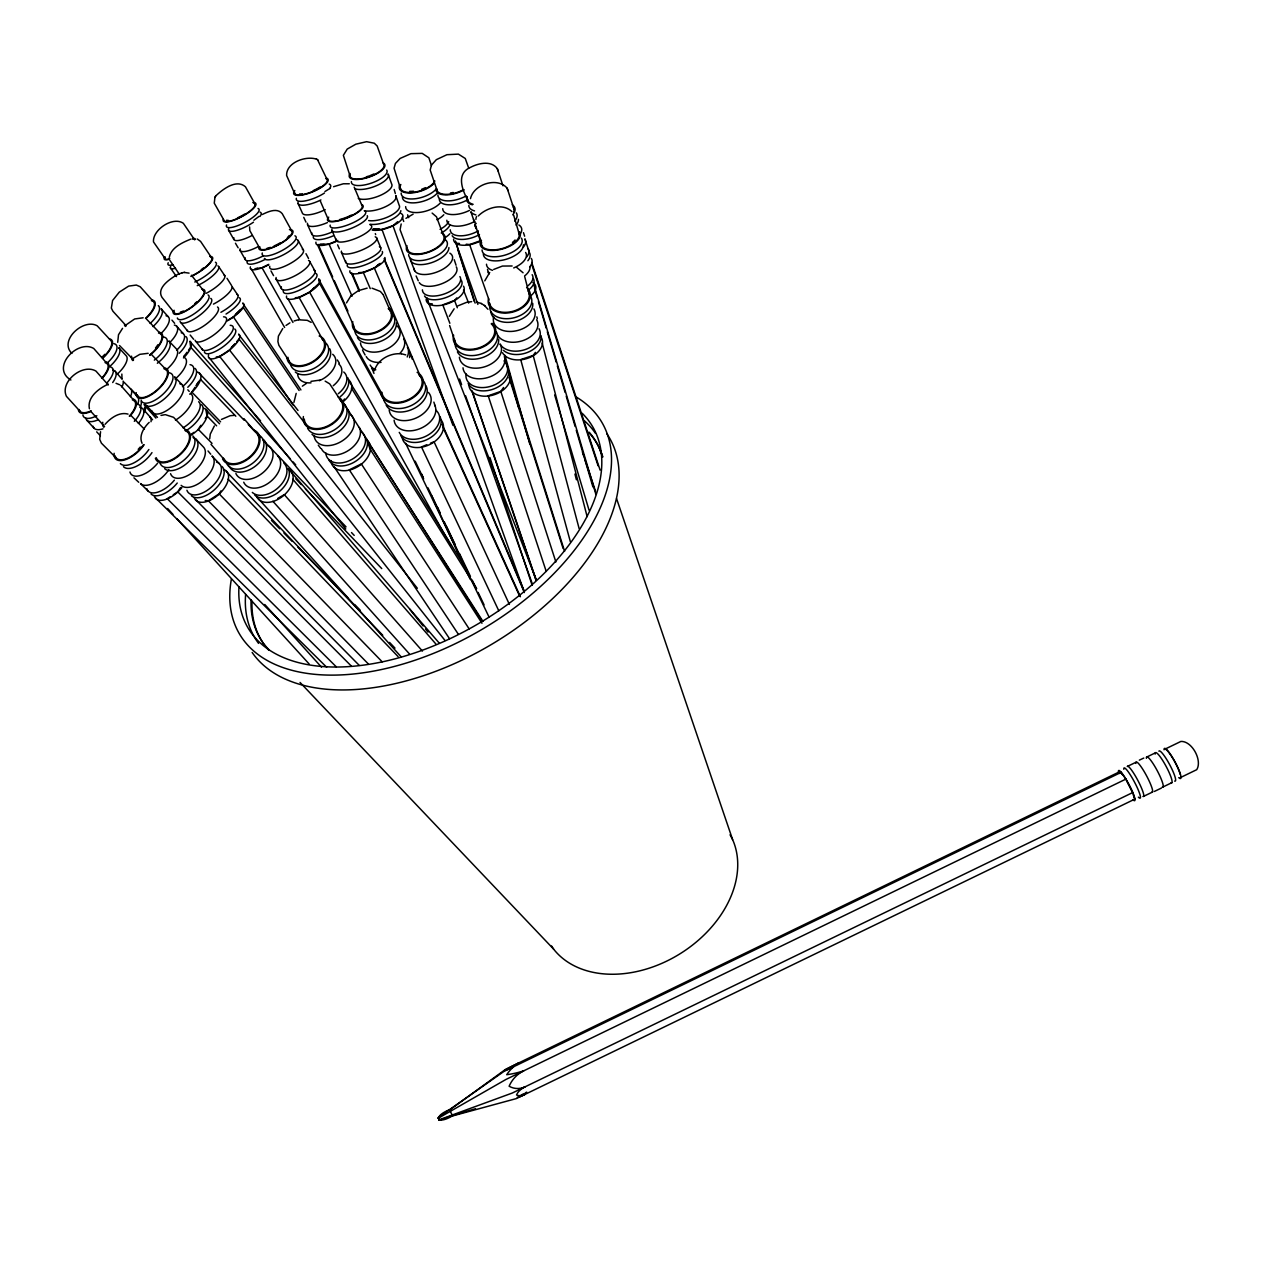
<?xml version="1.0" encoding="UTF-8"?>
<svg xmlns="http://www.w3.org/2000/svg" width="1262" height="1262" viewBox="0 0 1262 1262"><rect width="100%" height="100%" fill="white"/><g stroke="black" fill="none" stroke-linecap="round" stroke-linejoin="round"><path stroke-width="1.5" d="M249.576 226.892L249.829 230.646L259.814 248.362M293.904 402.42L296.191 393.413M209.697 438.813L210.281 434.081L214.351 425.972M194.663 239.859L183.369 223.327C172.989 215.944 152.371 229.873 153.491 241.91L164.928 258.363M169.282 257.416C171.111 247.541 182.375 242.572 190.736 239.133M484.766 280.858L489.703 272.466M121.846 374.073L122.004 378.663M470.489 198.639C473.597 184.284 497.323 176.506 507.166 188.227L514.123 209.382M282.751 328.53L278.397 336.134L277.908 341.545L278.855 345.283L288.777 360.553M100.566 431.73L99.698 439.318L101.417 443.167L116.356 458.153M374.562 370.223C378.001 359.291 390.226 352.776 401.284 353.817M346.482 302.912L350.82 295.955M449.304 316.336L454.146 308.796M214.966 197.14L214.256 203.15L224.052 220.377A17.542 4.638 -28.2 0 0 243.282 215.534A17.542 4.638 -28.2 0 0 254.104 203.261M401.19 223.973L400.07 229.684L407.91 250.523M205.217 500.525L208.356 500.762L219.146 493.836L220.945 490.886M344.51 398.966L342.759 401.679L481.674 620.636M215.707 195.989C222.569 189.363 236.373 178.683 245.459 186.808L255.098 204.097M214.682 197.582L215.96 195.61M173.241 494.783L177.721 491.833L180.498 487.558M200.879 425.294L198.244 429.317L212.032 443.372M205.264 418.605L207.015 415.939L205.88 409.677L219.556 423.795M195.042 387.276L191.84 392.103L220.582 421.823M199.317 380.856L196.115 385.667A17.116 7.43 -42.6 0 0 197.96 382.37M546.241 571.434L488.189 395.795L500.793 391.394L503.57 387.497M570.377 541.777L520.701 359.56L533.179 355.458L535.435 352.366M188.48 350.189L190.672 347.176L189.947 341.545L260.556 420.814M122.556 328.325L118.502 334.761L117.713 342.302M478.282 215.976C486.343 207.725 502.639 202.614 511.899 211.59M216.244 356.972L219.62 356.42L229.495 350.031L234.243 344.51M236.625 341.765L238.991 339.021L306.918 425.846M475.506 1108.73L453.232 1115.324C436.81 1125.893 431.951 1116.223 450.502 1109.361L505.747 1069.229L1118.605 772.234L1121.145 772.344L1125.862 779.111L1132.755 792.536L1134.869 799.098L516.332 1098.587L452.727 1115.892L450.424 1111.696L450.502 1109.361M439.066 1120.325L453.232 1115.324M449.856 323.277L442.788 304.868L454.525 300.403L456.86 297.848M149.168 422.391C143.884 427.487 138.646 435.8 142.054 443.293M105.014 424.363C110.583 418.132 119.149 411.649 128.046 414.094M228.375 319.822L233.391 316.92L243.109 307.218L299.11 390.494M107.049 363.582L93.751 348.486C77.739 338.894 50.023 367.747 70.909 380.004M295.276 297.753L298.999 297.311L309.569 292.074L314.506 287.547M315.737 286.411L319.412 283.035L318.687 279.265L381.487 392.939M437.914 1117.801L503.822 1071.501L1121.145 772.344M125.222 325.486L134.687 318.955L143.142 317.787M372.732 229.163L381.992 229.463L392.955 225.661L397.688 221.686M351.025 295.75L358.376 290.639L367.147 288.146M253.851 220.235L259.073 216.354M358.818 272.655L363.282 272.34L374.309 267.954L379.357 264.026M405.954 218.342L413.116 214.146M191.161 434.349L194.001 432.33M324.918 191.556L330.281 188.243M132.794 358.503L139.83 354.338L148.175 353.313M302.344 386.172L306.382 383.411M286.032 325.438L289.897 322.851M170.244 496.739L167.262 498.711L336.197 666.746M175.686 275.526C169.266 279.643 156.425 288.162 161.978 297.327L174.787 313.402M1161.434 788.04L1154.351 791.463M438.04 1118.369L505.983 1079.436L1125.862 779.111M277.766 498.411L284.281 494.641L422.439 651.082M221.434 419.426L230.157 415.719L234.7 415.293M1139.318 760.15L1143.766 758.068M178.415 274.122L182.312 272.734M457.948 305.861L466.782 302.265L471.688 301.65M175.481 275.621L178.731 273.964M256.722 268.475L261.991 267.718L268.774 264.357M493.694 269.437L502.434 266.061L512.12 265.982M1136.037 762.232L1127.25 766.491A17.084 2.571 62 0 1 1138.087 780.862A17.084 2.571 62 0 1 1142.93 796.448M1146.574 757.121L1155.361 752.862M1164.652 749.297L1180.885 741.441C1192.006 740.81 1202.607 760.497 1196.707 769.694L1180.396 777.597M1132.755 792.536L512.262 1093.034L438.766 1119.93M1143.624 796.338L1152.458 792.079M1163.059 786.936L1171.893 782.661M262.244 214.524C267.986 211.732 277.088 207.425 282.215 213.641L292.027 231.419M108.28 384.169C99.13 388.16 86.873 397.262 89.413 408.746M426.856 444.697L421.476 446.953L498.79 610.792M430.437 443.214L434.018 441.716L509.391 604.419M354.354 327.284L317.456 244.67L328.956 244.023L337.837 240.427M333.578 186.713L343.359 183.779L349.29 183.779M466.246 244.213L469.622 244.576L481.011 240.506M294.093 320.942L298.321 319.822M310.957 381.361L320.296 380.051M161.015 415.419L164.675 414.741M184.094 272.434L189.079 273.128M181.854 272.829L184.631 272.34M298.605 319.775L307.265 320.327L311.178 322.378M428.812 303.543L432.298 303.874M165.669 414.756L173.557 417.312L187.486 431.888M456.134 243.156L459.494 243.503M116.041 383.301L119.732 384.8M372.022 288.178L380.288 291.412M401.631 353.833L405.765 354.89M476.579 302.012L481.453 303.606M197.251 238.975L200.579 241.389L211.874 258.189M432.125 213.073L436.494 216.827L443.451 235.458A19.372 9.149 -20.4 0 1 428.26 251.848A19.372 9.149 -20.4 0 1 407.279 248.22M325.154 381.124L329.697 383.869L341.734 402.042M316.872 159.296C306.287 155.368 286.08 162.372 286.616 175.497L294.661 193.543M516.6 267.355L523.083 272.781M484.45 305.467L487.937 309.285M481.09 303.385L484.86 305.719M317.598 159.832L327.095 179.519M316.431 158.98L318.071 160.179M138.741 482.273L133.961 477.825M100.408 435.816L96.701 431.856M155.762 498.159L326.637 667.188M148.159 491.107L140.524 483.551A20.949 10.285 -42.9 0 0 168.871 469.669M177.721 491.833L351.151 665.894M123.85 382.055L138.331 396.615M271.472 520.417L279.77 528.825M283.934 533.037L292.248 541.445M297.785 547.045L347.665 597.478M354.59 604.482L360.127 610.098M195.878 499.815L359.244 665.374M131.343 415.892L144.404 429.206M208.356 500.762L368.409 664.033M119.511 345.536L133.583 359.922M207.015 415.939L216.622 425.83M219.146 493.836L382.181 661.809M182.122 384.721L174.535 376.881A20.334 8.708 -42.8 0 1 166.805 396.678A20.334 8.708 -42.8 0 1 145.43 405.212M151.85 354.922L166.095 369.64M200.39 379.247L235.836 416.255M295.829 478.897L301.287 484.592M305.372 488.851L381.739 568.578M228.106 479.134L398.098 656.603M199.317 373.347L244.165 420.246M248.235 424.521L255.034 431.62M257.748 434.459L260.461 437.315M263.174 440.154L346.056 526.869M351.499 532.548L354.212 535.403M146.707 319.302L160.574 333.815M195.799 439.034L203.182 446.764A21.407 11.5 -42.3 0 1 194.017 471.341A21.407 11.5 -42.3 0 1 170.559 473.692M219.209 463.564L211.969 455.976A21.312 11.532 -42.4 0 1 205.028 478.661A21.312 11.532 -42.4 0 1 181.144 485.349M226.277 471.436L382.749 635.291M389.548 642.421L394.99 648.116M264.799 645.387L268.869 649.662M300.056 682.442L553.561 949.056A105.361 76.919 -32 0 0 679.098 954.356A105.361 76.919 -32 0 0 732.607 839.593L616.566 498.6M71.918 353.376C58.478 340.693 83.544 317.866 97.206 325.817L110.74 340.456A18.567 7.383 -41 0 1 102.443 357.919M145.398 404.439L157.482 417.375M208.025 450.96L210.754 454.21M193.638 339.257L190.168 335.029M171.963 320.122L174.645 323.324M126.232 325.817L112.933 311.257L111.34 308.086L112.586 300.514L119.275 292.153L128.661 286.111L136.343 285.054L140.24 286.774L153.333 301.46M86.857 420.278L94.177 428.323M80.184 411.444L66.429 396.331C59.519 381.818 82.629 363.109 95.959 371.091L108.248 384.942M167.609 508.507L172.91 514.312M176.869 518.682L309.19 664.033M90.706 411.254L104.572 426.572M264.768 604.498L270.052 610.335M270.447 610.713L321.526 667.172M225.472 461.024L210.991 444.319M258.694 498.995L401.032 656.697M190.672 347.176L290.434 458.942M293.068 461.876L295.687 464.826M272.86 501.235L409.314 653.795M168.098 316.604L161.126 308.764A19.151 7.698 -40.4 0 1 152.986 326.574M176.396 325.927L183.274 333.641M187.817 389.769L189.221 391.409M152.56 419.773L144.736 410.907L144.467 407.847M120.773 385.446L134.403 400.89M114.984 371.123L122.067 379.168M130.491 388.743L136.296 395.337M144.215 404.786L155.889 418.069M292.816 479.292L435.926 644.046M243.881 418.605L256.044 432.645A20.902 13.377 -39.7 0 1 248.63 457.79A20.902 13.377 -39.7 0 1 223.453 458.153M289.945 470.616L439.176 643.021M380.651 291.759L382.843 294.298M209.524 358.092L345.772 528.983M409.598 609.041L423.101 625.968M425.562 629.044L428.007 632.136M180.987 322.725L187.833 331.307M195.989 341.545L202.756 350.016M219.62 356.42L444.997 640.465M229.495 350.031L417.343 588.281M238.613 334.446L298.006 410.465M191.461 275.242L204.097 291.396M227.002 278.287L231.609 285.575M318.292 445.17L320.643 448.341M337.348 359.97L339.368 363.219M170.354 267.796L176.475 276.599M169.771 260.224L179.125 273.917M233.391 316.92L293.052 405.023M218.815 266.834L224.857 275.81M238.029 295.434L232.05 286.537A18.82 5.395 -32.8 0 1 213.452 304.11M242.777 303.353L300.924 389.926M334.209 466.956L449.524 638.682M238.139 247.794L235.458 243.235M458.185 634.013L349.274 469.843L361.311 463.911L469.148 628.886M551.557 945.979L553.561 949.056M481.974 623.254L370.176 449.24L367.652 442.299M368.078 442.221L482.92 621.361M502.954 185.782L497.307 168.651C491.17 160.164 478.361 163.24 470.552 167.325C455.535 173.856 462.413 190.294 468.312 201.336M365.128 355.001L363.282 351.672M348.612 380.272L467.366 570.708M351.435 388.097L476.642 588.534M273.57 275.652L270.967 270.904M305.972 253.678L308.527 258.458M251.485 269.216L284.613 327.473M228.548 230.141L233.785 239.354M240.048 250.349L245.222 259.451M287.878 298.652L299.488 319.239M276.126 279.17L281.394 288.541M261.991 267.718L292.958 322.473M298.999 297.311L323.104 340.298M309.569 292.074L450.518 545.121M298.211 240.616L303.448 250.128M309.711 261.471L314.901 270.857M319.412 283.035L384.137 400.133M305.988 222.144L303.763 217.364M730.051 834.766L732.607 839.593M418.243 280.779L416.113 275.968M339.352 248.851L337.617 244.844M415.182 461.182L423.685 478.913M427.944 487.779L438.151 509.059M446.653 526.806L455.156 544.537M459.4 553.403L470.458 576.466M472.162 580.015L476.421 588.881M478.109 592.43L484.072 604.845M405.67 443.341L489.167 617.307M437.74 507.576L440.217 512.956M444.334 521.9L465.804 568.421M421.587 473.944L423.227 477.509M431.462 495.351L470.174 579.226M442.157 424.395L520.401 596.721M443.12 427.708L519.739 596.358M318.229 244.639L332.663 276.977M334.256 280.558L347.886 311.099M298.179 203.703L302.486 213.341A18.504 5.679 -22.8 0 0 325.186 209.65M307.628 224.841L311.888 234.369M328.956 244.023L352.082 296.191M383.175 294.709L390.415 311.193M534.157 285.764L595.916 494.499M352.177 273.318L359.197 289.597M320.438 201.305L328.514 220.061M351.435 273.191L359.213 291.254M332.032 230.63L336.355 240.663M341.529 252.637L345.804 262.559M363.282 272.34L370.255 288.635M374.309 267.954L420.483 376.675M384.358 260.114L524.361 592.556M408.683 217.663L407.594 214.824M376.549 237.761L380.73 247.715M354.18 187.076L362.099 205.88A18.236 5.016 -22.3 0 1 345.693 218.263A18.236 5.016 -22.3 0 1 328.467 218.689M384.153 258.505L524.093 590.884M362.557 349.921L362.904 350.804M454.225 259.735L456.055 265.225M535.908 578.848L426.588 297.8L428.26 302.107M410.876 260.966L414.725 270.841M454.525 300.403L457.317 307.77M463.501 290.086L468.644 303.101M350.379 176.948L343.359 155.321L347.224 149.074L355.852 144.184L366.595 141.691L374.278 143.205L377.18 145.998L383.695 164.375A17.857 6.373 -19 0 1 368.315 177.011A17.857 6.373 -19 0 1 350.095 175.292M476.121 228.722L475.143 225.74M381.992 229.463L452.948 425.326M392.955 225.661L523.888 590.9M455.377 241.436L477.872 304.41M437.299 191.004L430.184 170.039L431.43 165.133L436.352 159.659L446.937 154.705L458.39 154.122L465.268 158.476L468.691 168.098M402.199 217.348L403.714 221.434M459.62 379.026L461.592 384.579M465.536 395.716L531.965 582.949M469.622 244.576L489.104 300.214M474.26 221.639L470.852 211.748A19.955 9.465 -18.6 0 0 475.9 214.887M481.69 243.124L478.33 233.391A19.798 9.575 -18.6 0 1 477.635 230.993M599.45 448.278L601.359 453.878M375.319 233.596L375.682 234.622M472.382 391.551L536.066 579.747M449.603 325.47L455.33 342.381M471.736 390.431L536.003 580.283M394.17 189.505L395.321 193.496M582.429 452.017L595.554 491.297M523.478 232.681L524.613 236.215M489.893 457.475L532.17 585.3M400.622 189.032L394.075 168.225L395.416 163.445L400.164 158.413L410.955 153.664L422.218 153.38L428.859 157.797L431.462 165.543M528.952 251.201L524.882 238.865A20.176 9.922 -18.5 0 1 523.383 247.115M531.728 262.464L600.097 470.095M507.166 188.227L507.908 190.515M531.665 264.215L598.093 465.804M488.252 272.056L488.883 274.091M497.307 168.651L498.017 170.859M500.793 391.394L555.879 562M455.44 241.137L475.127 303.101M457.585 248.961L474.26 301.413M510.037 378.442L564.603 551.32M509.075 377.48L563.12 548.497M433.876 402.105L435.059 405.938M481.847 245.853L475.238 224.289M554.681 395.022L589.054 510.195M513.713 215.329L519.376 234.574M534.536 288.462L537.312 297.911M538.432 301.681L546.209 328.152M547.329 331.938L556.226 362.178M557.331 365.964L565.124 392.435M566.228 396.205L575.125 426.461M576.245 430.232L584.022 456.702M585.126 460.488L592.919 486.958M474.733 224.289L475.443 226.75M487.495 269.405L488.552 273.081M504.327 356.515L518.729 407.768M504.926 355.3L529.866 444.271M536.839 316.857L537.312 318.671M533.179 355.458L579.163 528.715M524.787 276.977L529.251 294.22M574.936 474.07L576.418 479.797M542.187 343.09L587.145 516.631M388.223 308.622A20.003 12.636 -23.2 0 1 380.745 329.745A20.003 12.636 -23.2 0 1 354.306 328.278M373.994 373.41A20.571 13.346 -23.4 0 1 373.031 370.05M411.096 355.742A20.571 13.346 -23.4 0 1 412.138 359.071M408.825 350.552A20.618 13.346 -23.4 0 1 409.582 357.619M373.883 371.028A20.618 13.346 -23.4 0 1 371.627 368.267M403.651 338.768A20.744 13.33 -23.3 0 1 399.896 353.407M381.061 362.368A20.744 13.33 -23.3 0 1 366.217 356.547M407.405 347.318A20.649 13.33 -23.3 0 1 407.216 356.957M375.776 369.798A20.649 13.33 -23.3 0 1 370.145 365.049M396.789 325.675A20.855 13.33 -23.3 0 1 386.661 349.148A20.855 13.33 -23.3 0 1 360.475 342.885M389.043 308.038A21.044 13.314 -23.2 0 1 376.234 332.632A21.044 13.314 -23.2 0 1 352.792 321.652M391.409 313.418A20.997 13.314 -23.3 0 1 381.171 336.922A20.997 13.314 -23.3 0 1 354.859 330.723M396.315 322.977A20.949 13.314 -23.3 0 1 380.225 341.497A20.949 13.314 -23.3 0 1 357.446 337.569M210.959 257.259A18.031 4.906 -32.7 0 1 207.504 265.32A18.031 4.906 -32.7 0 1 191.288 276.047M203.434 268.001A15.933 4.322 -32.7 0 1 201.273 269.626M242.888 303.132A18.725 5.537 -32.9 0 1 226.892 321.084M239.054 311.257A16.532 4.906 -32.9 0 1 236.388 313.828M239.275 297.737A18.756 5.505 -32.9 0 1 226.04 314.049M209.729 256.486A18.977 5.158 -32.7 0 1 209.46 263.805A18.977 5.158 -32.7 0 1 191.019 276.488M215.423 262.228A18.946 5.206 -32.8 0 1 211.811 270.746A18.946 5.206 -32.8 0 1 194.79 282.025M237.019 294.393A18.772 5.474 -32.9 0 1 220.913 312.298M223.863 274.8A18.883 5.316 -32.8 0 1 221.292 282.451A18.883 5.316 -32.8 0 1 206.132 293.352M217.837 265.84A18.93 5.237 -32.8 0 1 214.256 274.375A18.93 5.237 -32.8 0 1 197.251 285.638M240.411 309.6A16.485 4.874 -32.9 0 1 235.395 314.632M158.491 333.026A18.804 7.761 -42.4 0 1 161.047 341.055A18.804 7.761 -42.4 0 1 149.579 354.969M157.829 344.778A16.611 6.846 -42.4 0 1 155.494 347.996M197.172 372.132A19.451 8.44 -42.6 0 1 189.71 394.186M194.995 368.394A19.482 8.408 -42.6 0 1 187.786 387.276M159.091 332.3A19.798 8.171 -42.4 0 1 161.788 340.756A19.798 8.171 -42.4 0 1 149.721 355.395M132.873 360.601A19.798 8.171 -42.4 0 1 131.595 356.168M163.634 337.049A19.75 8.203 -42.5 0 1 166.347 345.52A19.75 8.203 -42.5 0 1 154.327 360.143M190.026 364.655A19.514 8.392 -42.6 0 1 182.454 386.708M166.158 369.892A19.656 8.282 -42.5 0 0 176.175 348.706L168.792 340.977A19.735 8.219 -42.5 0 1 157.34 363.251M184.962 357.919A19.577 8.345 -42.5 0 1 175.071 379.089M203.182 290.228A18.457 5.679 -36.9 0 1 190.452 307.802A18.457 5.679 -36.9 0 1 174.109 310.263M196.809 301.776A16.311 5.016 -36.9 0 1 194.79 303.621M183.4 311.004A16.311 5.016 -36.9 0 1 180.434 312.061M238.723 334.178A19.151 6.357 -37.1 0 1 225.882 352.855A19.151 6.357 -37.1 0 1 208.561 354.922M235.032 343.611A16.911 5.616 -37.1 0 1 232.413 346.514M234.685 329.003A19.182 6.31 -37.1 0 1 223.816 346.214A19.182 6.31 -37.1 0 1 204.365 351.877M223.532 316.825A19.245 6.215 -37 0 1 216.48 332.868A19.245 6.215 -37 0 1 195.058 340.219M230.173 325.328A19.198 6.278 -37 0 1 223.216 341.434A19.198 6.278 -37 0 1 201.81 348.675M217.49 306.997A19.324 6.121 -37 0 1 206.353 324.097A19.324 6.121 -37 0 1 186.918 329.997M201.952 289.235A19.435 5.979 -36.9 0 1 192.581 306.65A19.435 5.979 -36.9 0 1 173.336 310.704M208.056 294.914A19.403 6.026 -36.9 0 1 196.777 311.966A19.403 6.026 -36.9 0 1 177.343 317.992M210.754 298.384A19.372 6.058 -37 0 1 199.522 315.437A19.372 6.058 -37 0 1 180.087 321.431M233.391 345.472A16.848 5.6 -37.1 0 1 231.435 347.429M351.404 215.076A16.106 4.433 -22.3 0 1 339.841 219.478M384.847 257.511A18.946 5.679 -22.4 0 1 368.031 270.857A18.946 5.679 -22.4 0 1 349.921 270.778M380.177 263.379A16.737 5.016 -22.4 0 1 377.401 265.446M382.307 251.469A18.977 5.647 -22.4 0 1 365.428 264.783A18.977 5.647 -22.4 0 1 347.318 264.768M375.193 236.783A19.04 5.537 -22.3 0 1 361.863 250.065A19.04 5.537 -22.3 0 1 341.434 251.122M379.373 246.721A18.993 5.616 -22.4 0 1 366.122 260.067A18.993 5.616 -22.4 0 1 345.709 261.029M370.145 224.81A19.104 5.442 -22.3 0 1 356.72 237.997A19.104 5.442 -22.3 0 1 336.276 239.165M361.642 204.586A19.198 5.285 -22.3 0 1 345.709 218.547A19.198 5.285 -22.3 0 1 328.719 217.127M364.229 210.754A19.167 5.332 -22.3 0 1 350.678 223.816A19.167 5.332 -22.3 0 1 330.218 225.125M367.274 215.707A19.151 5.363 -22.3 0 1 350.095 228.816A19.151 5.363 -22.3 0 1 331.953 229.148M463.501 286.19A20.018 9.875 -20.5 0 1 447.978 303.59A20.018 9.875 -20.5 0 1 426.13 299.378M461.293 280.274A20.066 9.844 -20.4 0 1 448.152 296.712A20.066 9.844 -20.4 0 1 424.521 295.986M456.26 266.834A20.16 9.78 -20.4 0 1 443.025 283.24A20.16 9.78 -20.4 0 1 419.299 282.593M459.904 276.583A20.082 9.828 -20.4 0 1 444.303 293.967A20.082 9.828 -20.4 0 1 422.407 289.834M449.856 253.157A20.255 9.717 -20.4 0 1 438.513 271.409A20.255 9.717 -20.4 0 1 414.062 268.38M442.378 233.202A20.397 9.623 -20.4 0 1 428.402 252.321A20.397 9.623 -20.4 0 1 406.979 245.696M444.666 239.291A20.35 9.654 -20.4 0 1 433.197 257.48A20.35 9.654 -20.4 0 1 408.667 254.561M448.893 247.557A20.318 9.67 -20.4 0 1 429.727 263.237A20.318 9.67 -20.4 0 1 410.213 258.521M163.95 368.756A19.387 8.219 -42.8 0 1 158.649 388.428A19.387 8.219 -42.8 0 1 137.179 394.769M203.671 408.352A20.034 8.944 -42.9 0 1 205.927 419.378A20.034 8.944 -42.9 0 1 190.53 435.39M201.447 404.66A20.082 8.913 -42.9 0 1 200.327 416.634A20.082 8.913 -42.9 0 1 185.924 430.721M179.851 383.774A20.271 8.771 -42.8 0 1 174.487 404.518A20.271 8.771 -42.8 0 1 151.913 411.002M164.565 367.999A20.413 8.645 -42.8 0 1 157.024 390.526A20.413 8.645 -42.8 0 1 136.249 392.608M169.234 372.811A20.366 8.692 -42.8 0 1 163.713 393.539A20.366 8.692 -42.8 0 1 141.123 400.149M198.623 401.742A20.113 8.881 -42.9 0 1 197.471 413.715A20.113 8.881 -42.9 0 1 183.053 427.818M191.146 394.028A20.176 8.834 -42.9 0 1 189.947 406.001A20.176 8.834 -42.9 0 1 175.465 420.136M321.605 338.437A20.018 12.51 -31.2 0 1 311.793 362.099A20.018 12.51 -31.2 0 1 287.957 357.288M348.643 379.878A20.586 13.204 -31.4 0 1 343.28 401.553M347.791 377.732A20.634 13.204 -31.3 0 1 340.219 396.725M332.695 354.291A20.87 13.188 -31.3 0 1 319.286 380.73M311.004 382.828A20.87 13.188 -31.3 0 1 297.611 373.962M319.16 335.992A21.075 13.172 -31.2 0 1 314.427 361.263A21.075 13.172 -31.2 0 1 287.01 357.635M325.549 342.838A21.012 13.172 -31.2 0 1 315.279 367.715A21.012 13.172 -31.2 0 1 290.244 362.62M343.737 372.006A20.665 13.204 -31.3 0 1 338.295 393.712M338.752 363.992A20.76 13.204 -31.3 0 1 333.247 385.73M329.761 348.817A20.965 13.188 -31.2 0 1 319.712 369.545A20.965 13.188 -31.2 0 1 295.324 372.038M528.131 290.859A20.444 13.535 -14.8 0 1 513.445 311.146A20.444 13.535 -14.8 0 1 489.262 302.139M541.288 337.475A20.997 14.245 -14.8 0 1 528.888 357.84A20.997 14.245 -14.8 0 1 502.465 352.65M541.067 335.597A21.06 14.245 -14.8 0 1 527.453 352.445A21.06 14.245 -14.8 0 1 503.396 350.331M536.697 319.759A21.202 14.245 -14.8 0 1 524.156 340.156A21.202 14.245 -14.8 0 1 497.512 335.029M539.016 328.704A21.091 14.245 -14.8 0 1 526.538 349.069A21.091 14.245 -14.8 0 1 500.004 343.927M533.905 308.906A21.312 14.245 -14.8 0 1 515.906 330.881A21.312 14.245 -14.8 0 1 493.679 316.857M526.601 287.484A21.517 14.245 -14.8 0 1 513.65 311.84A21.517 14.245 -14.8 0 1 488.536 298.526M530.592 296.113A21.454 14.245 -14.8 0 1 512.451 318.119A21.454 14.245 -14.8 0 1 490.098 304.126M532.722 303.306A21.407 14.245 -14.8 0 1 513.445 321.778A21.407 14.245 -14.8 0 1 490.808 311.604M244.607 214.098A15.491 4.101 -28.2 0 1 237.461 217.853M228.406 220.408A15.491 4.101 -28.2 0 1 226.687 220.187M268.443 264.894A18.22 5.253 -28.3 0 1 250.412 266.85M257.574 268.349A16.09 4.654 -28.3 0 1 254.956 268.632M265.304 259.309A18.252 5.222 -28.3 0 1 247.273 261.329M260.098 212.158A18.409 4.969 -28.2 0 1 259.94 216.496M253.457 222.191A18.409 4.969 -28.2 0 1 235.757 230.694A18.409 4.969 -28.2 0 1 228.674 228.627M252.794 202.551A18.457 4.89 -28.2 0 1 243.471 215.707A18.457 4.89 -28.2 0 1 223.358 219.304M258.032 208.451A18.441 4.938 -28.2 0 1 244.576 222.554A18.441 4.938 -28.2 0 1 226.561 224.951M263.348 255.839A18.267 5.19 -28.3 0 1 245.301 257.89M251.927 235.568A18.362 5.032 -28.2 0 1 233.896 237.824M258.174 246.658A18.315 5.127 -28.2 0 1 240.143 248.803M325.848 178.589A17.684 5.253 -22.8 0 1 313.465 191.193A17.684 5.253 -22.8 0 1 294.582 192.092M320.075 186.965A15.617 4.638 -22.8 0 1 313.181 190.641M302.328 193.827A15.617 4.638 -22.8 0 1 299.583 193.954M335.787 241.673A18.346 5.884 -22.9 0 1 315.957 242.162M324.129 244.307A16.217 5.206 -22.9 0 1 320.516 244.276M333.215 235.852A18.378 5.853 -22.9 0 1 313.37 236.388M320.911 199.932A18.551 5.6 -22.8 0 1 298.084 202.157M326.637 178.163A18.614 5.537 -22.8 0 1 311.367 192.36A18.614 5.537 -22.8 0 1 294.803 190.467M329.224 184.094A18.583 5.569 -22.8 0 1 329.682 188.511M324.46 193.023A18.583 5.569 -22.8 0 1 305.278 200.879A18.583 5.569 -22.8 0 1 296.365 198.292M331.606 232.208A18.394 5.821 -22.9 0 1 311.761 232.792M327.379 222.601A18.441 5.758 -22.9 0 1 307.518 223.279M169.818 258.726A17.589 4.038 -33.1 0 1 165.243 256.927M192.203 239.007A17.589 4.038 -33.1 0 1 193.906 239.086M169.297 259.231A18.504 4.259 -33.1 0 1 164.486 257.338M192.849 238.471A18.504 4.259 -33.1 0 1 195.452 239.37M173.068 264.657A18.488 4.307 -33.1 0 1 168.225 262.733M175.528 268.222A18.473 4.338 -33.1 0 1 170.685 266.266M373.852 173.951A15.775 5.632 -19 0 1 370.129 175.576M368.82 176.033A15.775 5.632 -19 0 1 366.185 176.854M400.969 213.42A18.504 7.02 -19.1 0 1 395.369 224.51A18.504 7.02 -19.1 0 1 372.18 230.11M379.326 229.085A16.296 6.184 -19.1 0 1 373.757 229.053M400.859 210.675A18.536 6.988 -19.1 0 1 389.153 220.676A18.536 6.988 -19.1 0 1 370.018 224.226M365.144 210.864A18.614 6.894 -19.1 0 0 386.456 206.258A18.614 6.894 -19.1 0 0 395.732 195.531L399.155 205.217A18.567 6.957 -19.1 0 1 389.942 215.991A18.567 6.957 -19.1 0 1 368.678 220.566M358.25 198.355A18.678 6.831 -19 0 0 380.099 195.5A18.678 6.831 -19 0 0 391.583 183.826L388.097 174.014A18.741 6.767 -19 0 1 376.549 185.64A18.741 6.767 -19 0 1 354.654 188.543M383.001 162.782A18.788 6.704 -19 0 1 368.378 177.343A18.788 6.704 -19 0 1 350.11 173.478M386.708 170.07A18.756 6.736 -19 0 1 370.555 183.4A18.756 6.736 -19 0 1 351.404 181.539M184.915 430.468A20.523 10.853 -42.2 0 1 180.592 453.515A20.523 10.853 -42.2 0 1 156.236 457.68M223.611 469.496A21.139 11.61 -42.5 0 1 219.588 493.679A21.139 11.61 -42.5 0 1 194.174 497.638M221.954 466.435A21.186 11.579 -42.4 0 1 215.139 489.088A21.186 11.579 -42.4 0 1 191.335 495.682M216.496 462.034A21.217 11.579 -42.4 0 1 212.363 486.233A21.217 11.579 -42.4 0 1 186.918 490.271M185.561 429.664A21.596 11.421 -42.2 0 1 181.002 453.926A21.596 11.421 -42.2 0 1 155.368 458.295M192.818 435.911A21.533 11.453 -42.3 0 1 183.511 460.535A21.533 11.453 -42.3 0 1 160.006 462.996M193.07 437.535A21.501 11.453 -42.3 0 1 190.594 459.778A21.501 11.453 -42.3 0 1 164.628 468.644M418.605 374.593A21.139 14.261 -24.2 0 1 408.636 399.455A21.139 14.261 -24.2 0 1 381.913 392.293M439.744 418.59A21.691 14.986 -24.3 0 1 429.711 444.555A21.691 14.986 -24.3 0 1 402.105 436.841M439.902 416.555A21.754 15.002 -24.3 0 1 427.329 439.444A21.754 15.002 -24.3 0 1 400.764 435.532M434.601 404.865A21.896 15.002 -24.3 0 1 419.268 428.938A21.896 15.002 -24.3 0 1 394.107 420.167M435.958 410.26A21.801 15.002 -24.3 0 1 428.339 434.901A21.801 15.002 -24.3 0 1 399.234 432.361M428.402 392.419A22.022 15.002 -24.2 0 1 416.255 417.959A22.022 15.002 -24.2 0 1 389.201 409.945M417.123 372.369A22.243 15.018 -24.2 0 1 410.702 399.234A22.243 15.018 -24.2 0 1 380.856 392.592M421.902 379.31A22.18 15.018 -24.2 0 1 411.475 405.449A22.18 15.018 -24.2 0 1 383.411 397.893M426.004 385.888A22.132 15.018 -24.2 0 1 413.1 408.935A22.132 15.018 -24.2 0 1 386.156 405.149M286.726 468.218A21.47 14.103 -40 0 1 284.755 494.515A21.47 14.103 -40 0 1 256.533 496.423M288.335 468.738A21.533 14.103 -39.9 0 1 278.776 491.975A21.533 14.103 -39.9 0 1 254.75 495.098M277.482 455.756A21.659 14.103 -39.9 0 1 269.973 482.021A21.659 14.103 -39.9 0 1 243.724 482.21M283.776 463.028A21.564 14.103 -39.9 0 1 278.508 487.416A21.564 14.103 -39.9 0 1 252.321 492.401M266.582 444.965A21.785 14.087 -39.8 0 1 264.389 471.42A21.785 14.087 -39.8 0 1 235.884 473.518M253.583 429.963A22.006 14.087 -39.7 0 1 251.217 456.513A22.006 14.087 -39.7 0 1 222.554 458.753M257.558 434.554A21.943 14.087 -39.8 0 1 255.239 461.072A21.943 14.087 -39.8 0 1 226.624 463.264M263.411 439.492A21.896 14.087 -39.8 0 1 255.697 465.899A21.896 14.087 -39.8 0 1 229.274 466.214M290.907 230.473A18.204 5.253 -28.1 0 1 278.034 244.749A18.204 5.253 -28.1 0 1 259.862 246.8M289.219 235.521A16.075 4.638 -28.1 0 1 287.357 237.603M280.259 242.809A16.075 4.638 -28.1 0 1 274.028 245.98M270.383 247.368A16.075 4.638 -28.1 0 1 267.134 248.235M318.797 279.044A18.898 5.916 -28.3 0 1 305.719 294.409A18.898 5.916 -28.3 0 1 286.584 296.034M315.311 286.805A16.69 5.222 -28.3 0 1 312.582 289.187M315.658 273.349A18.93 5.868 -28.2 0 1 302.533 288.667A18.93 5.868 -28.2 0 1 283.398 290.37M308.512 260.429A18.993 5.758 -28.2 0 1 295.261 275.652A18.993 5.758 -28.2 0 1 276.126 277.498M313.686 269.8A18.946 5.837 -28.2 0 1 300.53 285.102A18.946 5.837 -28.2 0 1 281.394 286.837M302.265 249.103A19.056 5.679 -28.2 0 1 288.888 264.263A19.056 5.679 -28.2 0 1 269.768 266.219M289.455 229.668A19.167 5.521 -28.1 0 1 280.322 243.803A19.167 5.521 -28.1 0 1 259.01 247.163M294.914 235.805A19.135 5.569 -28.2 0 1 281.41 250.87A19.135 5.569 -28.2 0 1 262.291 252.968M297.012 239.606A19.104 5.6 -28.2 0 1 285.748 253.504A19.104 5.6 -28.2 0 1 264.405 258.41M339.51 399.171A20.997 13.914 -32 0 1 329.65 424.947A20.997 13.914 -32 0 1 304.268 419.016M367.053 440.138A21.564 14.623 -32.2 0 1 357.178 467.003A21.564 14.623 -32.2 0 1 330.896 460.551M366.327 438.371A21.628 14.623 -32.2 0 1 354.054 462.239A21.628 14.623 -32.2 0 1 328.719 459.605M359.323 427.455A21.77 14.639 -32.1 0 1 346.924 451.402A21.77 14.639 -32.1 0 1 321.479 448.815M362.052 432.361A21.659 14.639 -32.2 0 1 352.098 459.273A21.659 14.639 -32.2 0 1 325.738 452.853M350.82 414.819A21.896 14.639 -32.1 0 1 340.645 441.858A21.896 14.639 -32.1 0 1 314.112 435.516M338.121 396.978A22.101 14.639 -32 0 1 329.966 425.625A22.101 14.639 -32 0 1 303.385 416.555M343.548 403.461A22.038 14.639 -32 0 1 335.676 429.064A22.038 14.639 -32 0 1 307.565 428.102M347.981 409.74A21.99 14.639 -32.1 0 1 337.806 432.298A21.99 14.639 -32.1 0 1 312.014 434.396M151.377 300.687A18.267 7.272 -40.4 0 1 145.509 318.355M190.041 341.229A18.898 7.919 -40.5 0 1 183.463 357.935M186.997 352.224A16.69 7.004 -40.5 0 1 183.668 356.373M185.877 336.56A18.93 7.887 -40.5 0 1 179.251 353.25M174.33 325.075A19.025 7.824 -40.4 0 1 169.66 342.601M181.192 332.774A18.962 7.872 -40.5 0 1 176.617 350.331M166.032 315.752A19.088 7.761 -40.4 0 1 161.252 333.263M151.992 299.993A19.214 7.651 -40.4 0 1 145.808 318.608M125.506 326.464A19.214 7.651 -40.4 0 1 124.481 324.728M158.318 305.625A19.182 7.682 -40.4 0 1 150.146 323.419M91.132 410.828A19.309 8.061 -39.6 0 1 79.222 409.503M90.943 411.459A20.318 8.487 -39.6 0 1 78.402 410.071M96.858 415.75A20.287 8.518 -39.7 0 1 82.898 415.009M102.963 428.843A20.176 8.597 -39.7 0 1 93.151 426.272M98.389 419.678A20.255 8.55 -39.7 0 1 85.848 418.243M143.489 444.681A20.16 9.623 -42.8 0 1 126.815 458.516A20.16 9.623 -42.8 0 1 115.126 455.882M140.256 447.016A17.81 8.503 -42.8 0 1 138.205 449.304M181.838 487.653A20.791 10.38 -43 0 1 165.29 499.626A20.791 10.38 -43 0 1 154.327 496.124M177.248 483.03A20.839 10.348 -43 0 1 151.046 493.963M151.992 452.616A21.139 10.191 -42.8 0 1 123.487 466.703M144.152 444.697A21.217 10.143 -42.8 0 1 124.496 459.983A21.217 10.143 -42.8 0 1 114.148 453.295M148.884 449.493A21.17 10.159 -42.8 0 1 120.363 463.611M174.377 480.144A20.87 10.333 -43 0 1 157.782 492.164A20.87 10.333 -43 0 1 146.834 488.694M157.608 463.233A21.06 10.238 -42.9 0 1 140.871 475.364A21.06 10.238 -42.9 0 1 129.954 472.004M104.809 354.306A16.406 6.515 -41 0 1 101.796 357.32M117.445 373.931A19.403 7.872 -41.1 0 0 125.995 355.537L118.786 347.728A19.466 7.824 -41 0 1 110.157 366.122M109.463 338.894A19.545 7.761 -41 0 1 102.727 358.187M113.895 343.69A19.498 7.809 -41 0 1 107.223 362.983M132.305 399.817A19.703 8.44 -39.7 0 1 129.276 416.144M149.815 416.807A20.586 9.008 -39.7 0 1 151.014 421.729M140.35 407.437A20.649 8.944 -39.7 0 1 138.394 423.354M132.967 399.092A20.728 8.881 -39.7 0 1 129.797 416.271M103.784 427.25A20.728 8.881 -39.7 0 1 102.774 422.265M137.432 404.14A20.681 8.913 -39.7 0 1 134.308 421.334M105.077 362.62A18.946 7.777 -39.4 0 1 101.891 377.953M144.31 404.455A19.593 8.471 -39.6 0 1 144.357 412.358M141.186 401.6A19.624 8.44 -39.6 0 1 140.114 407.547M131.564 390.668A19.719 8.361 -39.5 0 1 130.459 396.599M123.14 381.077A19.798 8.298 -39.5 0 1 121.988 386.992M105.724 361.926A19.94 8.187 -39.4 0 1 102.38 378.064M110.078 366.863A19.892 8.219 -39.4 0 1 106.781 383.017M137.448 396.662A19.656 8.408 -39.6 0 1 137.463 404.55M112.917 370.097A19.876 8.25 -39.5 0 1 112.697 382.544M518.587 232.192A19.735 9.623 -16.6 0 1 503.096 248.283A19.735 9.623 -16.6 0 1 481.137 243.44M515.085 239.985A17.447 8.503 -16.6 0 1 512.467 242.43M532.911 282.499A20.381 10.38 -16.6 0 1 530.513 296.002M533.258 278.476A20.429 10.348 -16.6 0 1 528.699 289.897M525.607 252.463A20.618 10.222 -16.6 0 1 513.713 267.938M492.543 270.32A20.618 10.222 -16.6 0 1 486.485 264.215M519.565 231.829A20.776 10.128 -16.6 0 1 500.635 249.466A20.776 10.128 -16.6 0 1 480.775 240.837M521.411 238.124A20.728 10.159 -16.6 0 1 505.147 255.082A20.728 10.159 -16.6 0 1 482.068 249.939M532.138 274.674A20.46 10.333 -16.6 0 1 527.563 286.08M530.008 267.181A20.539 10.285 -16.6 0 1 524.566 275.984M523.43 244.765A20.697 10.175 -16.6 0 1 503.775 259.909A20.697 10.175 -16.6 0 1 483.346 254.041M491.218 323.798A20.744 13.929 -17.6 0 1 481.059 347.066A20.744 13.929 -17.6 0 1 454.32 338.879M507.687 370.507A21.312 14.639 -17.7 0 1 495.587 394.249A21.312 14.639 -17.7 0 1 468.88 385.147M508.649 370.965A21.375 14.639 -17.7 0 1 492.101 389.532A21.375 14.639 -17.7 0 1 468.139 383.538M504.832 358.818A21.517 14.655 -17.7 0 1 485.413 378.158A21.517 14.655 -17.7 0 1 462.996 367.794M503.995 360.9A21.407 14.639 -17.7 0 1 491.896 385.935A21.407 14.639 -17.7 0 1 466.041 373.931M500.32 344.494A21.628 14.655 -17.7 0 1 484.655 366.8A21.628 14.655 -17.7 0 1 459.384 357.178M492.101 323.23A21.848 14.655 -17.6 0 1 478.724 348.691A21.848 14.655 -17.6 0 1 453.642 335.14M496.345 331.859A21.785 14.655 -17.6 0 1 480.538 354.212A21.785 14.655 -17.6 0 1 455.14 344.621M498.632 339.131A21.738 14.655 -17.6 0 1 481.721 357.824A21.738 14.655 -17.6 0 1 457.412 351.909M434.854 180.987A18.346 8.377 -17.4 0 1 412.974 192.329A18.346 8.377 -17.4 0 1 400.827 184.489M425.452 187.628A16.201 7.398 -17.4 0 1 421.634 189.3M413.494 191.209A16.201 7.398 -17.4 0 1 409.74 191.319M449.856 233.738A18.962 9.055 -17.4 0 1 444.445 238.029M449.856 225.235A19.009 9.023 -17.4 0 1 441.227 232.981M440.107 203.166A19.182 8.913 -17.4 0 1 419.126 212.442A19.182 8.913 -17.4 0 1 405.654 206.605M433.844 183.558A19.309 8.818 -17.4 0 1 410.418 192.991A19.309 8.818 -17.4 0 1 399.944 184.583M435.753 189.537A19.261 8.85 -17.4 0 1 414.662 198.812A19.261 8.85 -17.4 0 1 401.174 193.054M448.704 221.623A19.025 9.008 -17.4 0 1 440.059 229.353M443.798 214.745A19.104 8.96 -17.4 0 1 436.967 219.777M436.999 193.449A19.245 8.866 -17.4 0 1 415.939 202.725A19.245 8.866 -17.4 0 1 402.452 196.935M463.596 189.615A18.662 8.629 -18.9 0 1 445.644 194.348A18.662 8.629 -18.9 0 1 436.715 188.827M453.216 192.471A16.485 7.619 -18.9 0 1 450.487 192.944M481.5 240.411A19.293 9.323 -18.9 0 1 462.933 245.254A19.293 9.323 -18.9 0 1 453.579 239.196M479.481 234.574A19.324 9.291 -18.9 0 1 452.159 235.757M474.906 221.307A19.419 9.228 -18.9 0 1 456.213 226.182A19.419 9.228 -18.9 0 1 446.843 220.235M478.235 230.93A19.356 9.276 -18.9 0 1 459.589 235.805A19.356 9.276 -18.9 0 1 450.25 229.794M469.432 210.423A19.498 9.181 -18.9 0 1 442.741 208.672M464.069 189.899A19.64 9.086 -18.9 0 1 445.17 194.884A19.64 9.086 -18.9 0 1 435.784 189.079M466.151 195.925A19.593 9.118 -18.9 0 1 447.284 200.879A19.593 9.118 -18.9 0 1 437.898 195.042M467.508 199.853A19.577 9.134 -18.9 0 1 448.673 204.807A19.577 9.134 -18.9 0 1 439.286 198.954M473.108 204.286A19.04 8.944 -18.6 0 1 467.65 199.081M476.216 223.532A19.892 9.512 -18.6 0 1 473.565 219.241M472.43 204.807A20.034 9.418 -18.6 0 1 467.319 196.635M474.528 210.896A19.987 9.449 -18.6 0 1 468.801 205.406M588.66 432.33A194.49 110.993 -30.3 0 1 602.779 456.797M268.285 649.693A194.49 110.993 -30.3 0 1 252.006 601.201M606.707 433.529A208.482 119.022 -30.3 0 1 497.023 641.08A208.482 119.022 -30.3 0 1 252.148 652.454M576.182 396.978A209.839 118.391 -30.2 0 1 466.625 637.973A209.839 118.391 -30.2 0 1 231.372 579.116M589.228 432.314A194.616 110.93 -30.3 0 1 602.558 457.112M268.601 649.709A194.616 110.93 -30.3 0 1 251.075 599.844M582.097 413.21A199.554 112.555 -30.2 0 1 458.627 634.47A199.554 112.555 -30.2 0 1 238.96 586.94M258.552 643.368A198.686 112.965 -30.3 0 1 245.617 594.355M584.448 420.814A198.686 112.965 -30.3 0 1 595.427 433.308M513.366 207.078A19.387 9.291 -18.5 0 1 513.618 212.032M531.318 258.426A20.018 10.017 -18.5 0 1 529.866 266.739M529.362 252.447A20.066 9.986 -18.5 0 1 527.879 260.745M512.23 204.807A20.413 9.78 -18.5 0 1 512.719 214.855M475.916 219.351A20.413 9.78 -18.5 0 1 476.531 216.559M516.332 212.868A20.366 9.812 -18.5 0 1 514.77 221.055M528.131 248.724A20.097 9.97 -18.5 0 1 526.648 257.006M518.887 224.999A20.255 9.875 -18.5 0 1 519.423 235.142M518.461 219.336A20.334 9.828 -18.5 0 1 516.095 225.093M1165.362 749.107A16.248 2.761 61.7 0 1 1173.25 759.077A16.248 2.761 61.7 0 1 1180.254 774.474M1118.447 771.871A17.084 2.492 62.1 0 1 1129.285 785.138A17.084 2.492 62.1 0 1 1133.008 799.745M1119.41 773.464A15.097 2.208 62.1 0 1 1122.517 774.694M1127.439 782.33A15.097 2.208 62.1 0 1 1131.493 790.343M1133.434 795.265A15.097 2.208 62.1 0 1 1134.033 797.836M1123.811 769.284A17.084 2.54 62 0 1 1134.712 782.503A17.084 2.54 62 0 1 1138.371 797.158M1135.91 763.415A17.1 2.65 61.9 0 1 1145.912 774.6A17.1 2.65 61.9 0 1 1151.733 792.189M1146.417 758.32A17.1 2.745 61.9 0 1 1156.56 769.441A17.1 2.745 61.9 0 1 1162.302 787.062M1155.187 754.077A17.1 2.824 61.8 0 1 1165.441 765.135A17.1 2.824 61.8 0 1 1171.12 782.803M1164.053 749.786A17.1 2.918 61.7 0 1 1175.474 762.753A17.1 2.918 61.7 0 1 1178.74 777.613M1158.879 751.158A17.1 2.855 61.8 0 1 1170.063 765.371A17.1 2.855 61.8 0 1 1174.654 781.099M517.262 1097.341A9.907 0.931 -26.8 0 0 524.866 1094.469A7.824 5.001 -18.4 0 1 516.521 1094.974A15.728 10.033 -18.6 0 1 525.055 1086.834A17.889 17.4 83.9 0 1 509.122 1086.235A31.156 30.272 82.1 0 1 523.746 1070.839A86.589 63.305 -37.9 0 1 506.725 1074.703A29.278 22.053 -40.4 0 1 513.681 1066.721A12.021 0.962 -26.7 0 1 504.784 1070.365A19.687 1.593 -26.7 0 1 519.25 1062.683A10.159 6.578 -18.5 0 0 516.442 1064.702M518.477 1096.631A25.871 2.477 -26.8 0 1 519.755 1095.905M521.08 1095.164A25.871 2.477 -26.8 0 1 523.825 1093.665M525.244 1092.892A25.871 2.477 -26.8 0 1 526.696 1092.135"/></g></svg>
